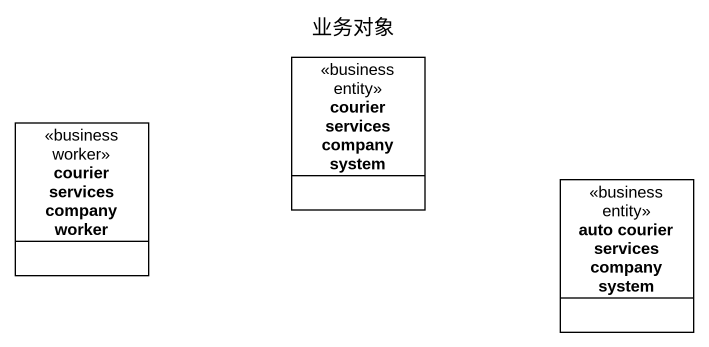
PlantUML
@startuml
title 业务对象
hide circle
hide empty members
class "courier services company system" as courier_services_company <<business entity>>
class "courier services company worker" as courier_services_company_2 <<business worker>>
class "auto courier services company system" as auto_courier_services <<business entity>>
@enduml
